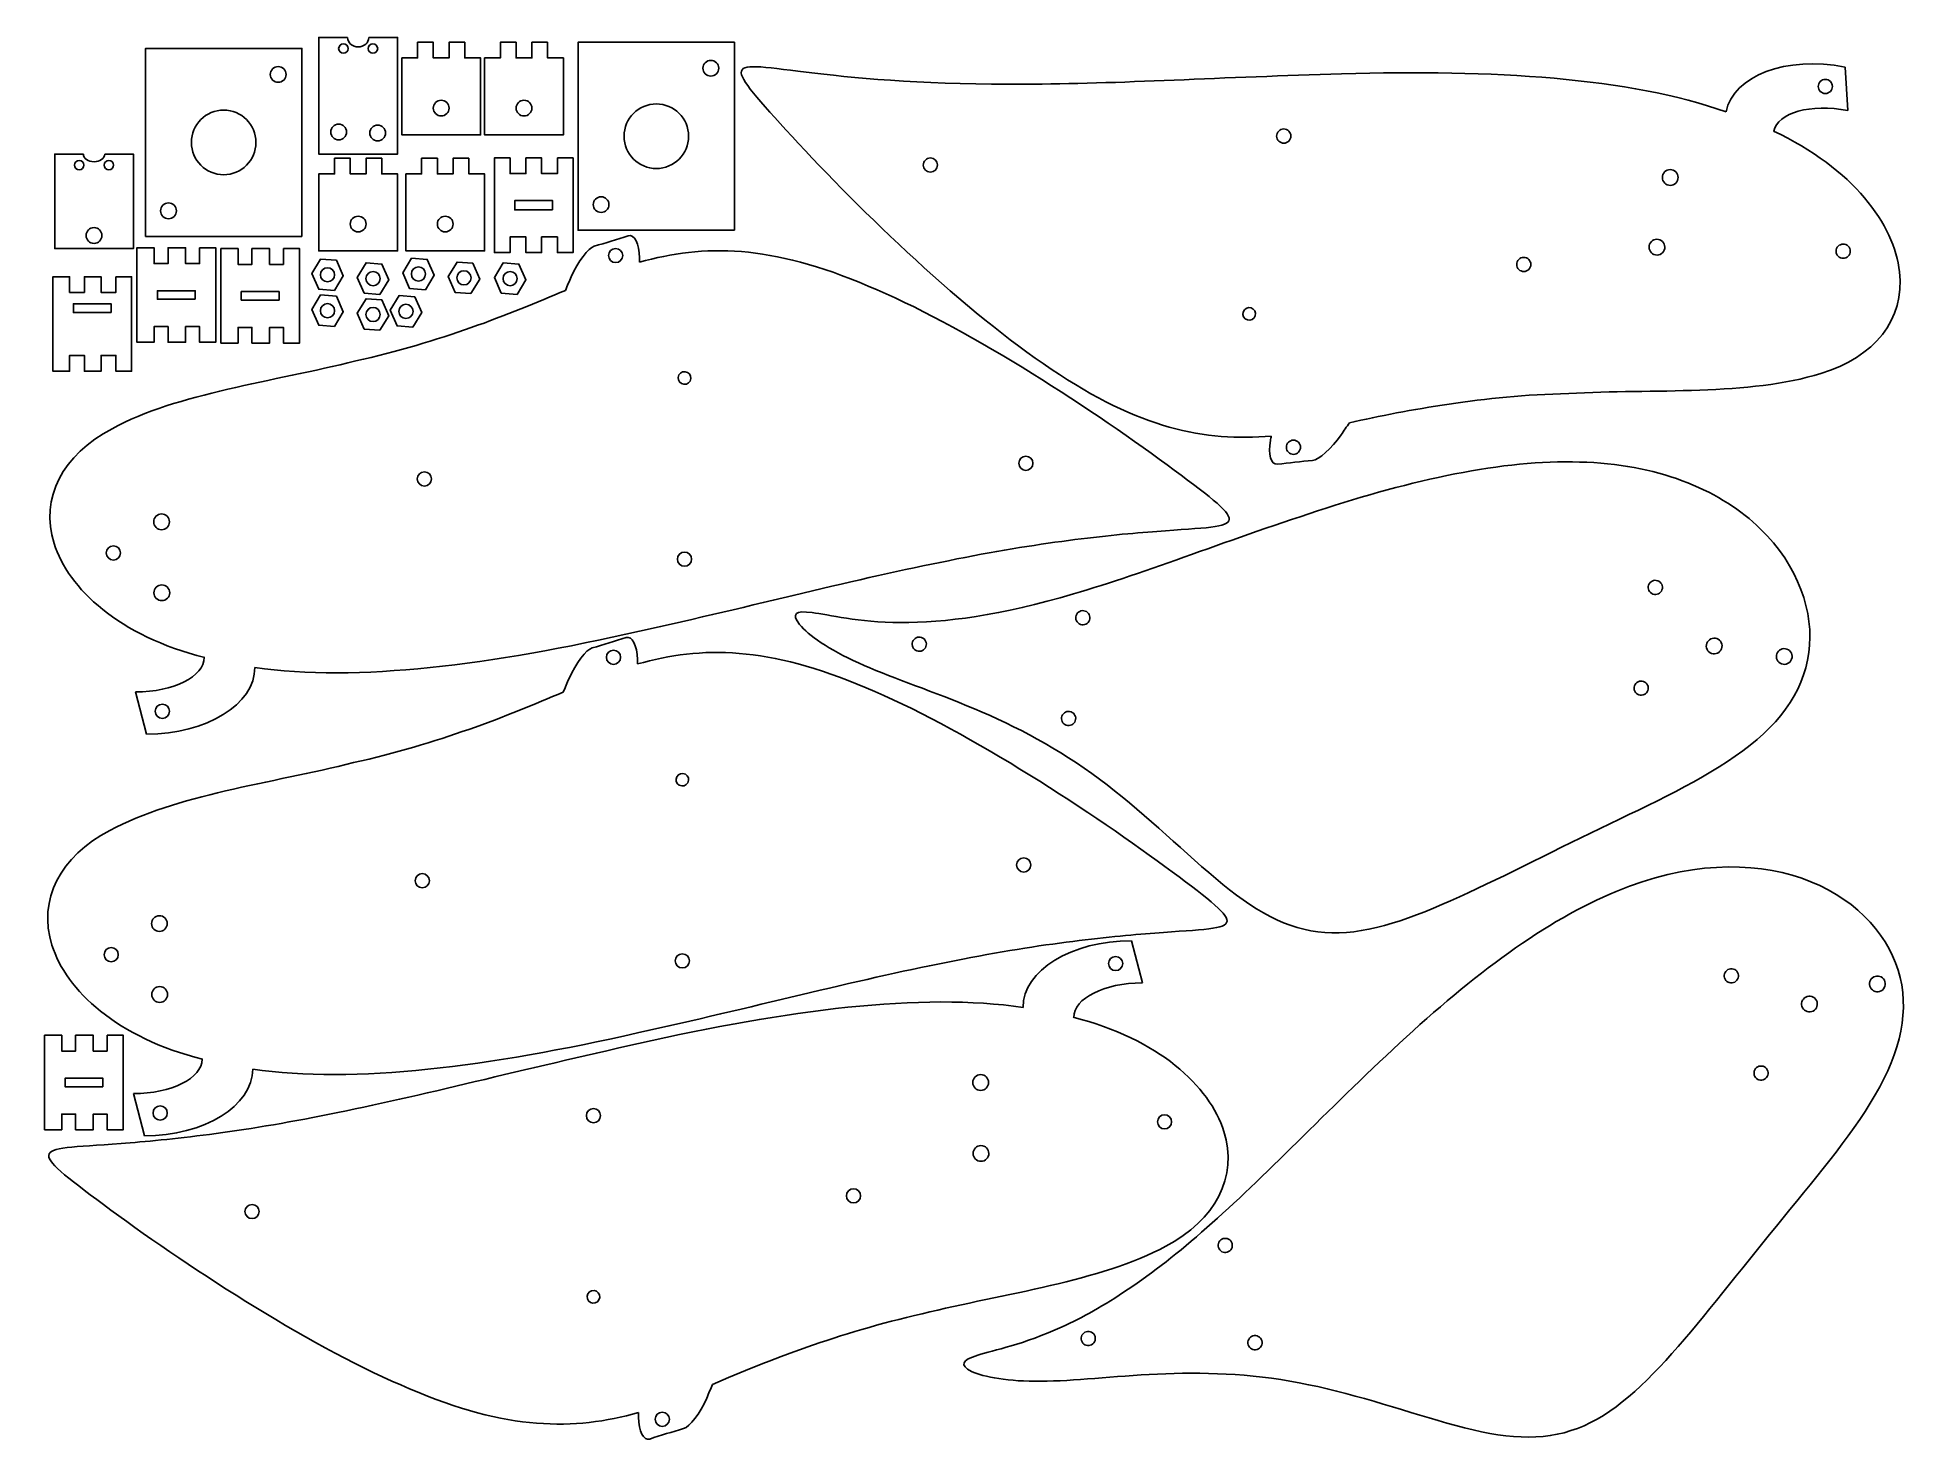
# Model space of a CAD drawing. Extents: x 0 to 1685, y 7 to 1271.
import ezdxf

# ---------------------------------------------------------------- set-up
doc = ezdxf.new("R2010")
doc.units = 0
doc.layers.add('printingsheet2', color=7, linetype='CONTINUOUS')

msp = doc.modelspace()

# ---------------------------------------------------------------- linework, layer by layer
at = {"layer": 'printingsheet2', "color": 1}
for points in [[(278.747893, 1270.935068), (252.901894, 1270.935068), (252.901894, 1166.053071), (323.767892, 1166.053071), (323.767892, 1270.935068), (297.921893, 1270.935068)], [(1626.635659, 1244.372569), (1629.097659, 1205.18257)], [(41.028599, 1166.090271), (15.1826, 1166.090271), (15.1826, 1081.051273), (86.048598, 1081.051273), (86.048598, 1166.090271), (60.202598, 1166.090271)], [(541.555986, 1068.728273), (541.555986, 1072.755273)], [(539.611587, 707.395282), (539.611587, 711.422282)], [(97.909698, 644.289084), (88.014698, 682.289083)], [(984.206975, 458.518589), (994.101975, 420.518589)], [(95.964798, 282.956093), (86.069798, 320.956092)], [(540.558186, 34.083299), (540.558186, 30.055299)]]:
    msp.add_lwpolyline(points, dxfattribs=at)
for points in [[(384.32619, 1266.673268), (370.153191, 1266.673268), (370.153191, 1252.500269), (355.979191, 1252.500269), (355.979191, 1266.673268), (341.808191, 1266.673268), (341.808191, 1252.500269), (327.635192, 1252.500269), (327.635192, 1183.33827), (398.50019, 1183.33827), (398.50019, 1252.500269), (384.32619, 1252.500269)], [(458.830089, 1266.673268), (444.657089, 1266.673268), (444.657089, 1252.500269), (430.483089, 1252.500269), (430.483089, 1266.673268), (416.31209, 1266.673268), (416.31209, 1252.500269), (402.13909, 1252.500269), (402.13909, 1183.33827), (473.004088, 1183.33827), (473.004088, 1252.500269), (458.830089, 1252.500269)], [(627.024984, 1097.594973), (486.292988, 1097.594973), (486.292988, 1266.672968), (627.024984, 1266.672968)], [(237.662994, 1092.015973), (96.929998, 1092.015973), (96.929998, 1261.093968), (237.662994, 1261.093968)], [(279.264593, 1261.013168)], [(305.910192, 1261.013168)], [(223.447294, 1237.692869)], [(612.810085, 1243.271969)], [(1615.06146, 1225.677169)], [(167.296396, 1205.61077)], [(370.153291, 1207.43207)], [(444.657189, 1207.43207)], [(556.659186, 1211.18987)], [(277.847693, 1185.89597)], [(312.997092, 1185.05317)], [(1127.636672, 1181.03707)], [(41.545399, 1156.168471)], [(68.190898, 1156.168471)], [(309.593792, 1162.353971), (295.420793, 1162.353971), (295.420793, 1148.180971), (281.246793, 1148.180971), (281.246793, 1162.353971), (267.075793, 1162.353971), (267.075793, 1148.180971), (252.902794, 1148.180971), (252.902794, 1079.018973), (323.767792, 1079.018973), (323.767792, 1148.180971), (309.593792, 1148.180971)], [(387.96479, 1162.353971), (373.791791, 1162.353971), (373.791791, 1148.180971), (359.617791, 1148.180971), (359.617791, 1162.353971), (345.446791, 1162.353971), (345.446791, 1148.180971), (331.273792, 1148.180971), (331.273792, 1079.018973), (402.13879, 1079.018973), (402.13879, 1148.180971), (387.96479, 1148.180971)], [(467.596188, 1162.553171), (467.596188, 1148.522171), (453.423189, 1148.522171), (453.423189, 1162.553171), (439.249189, 1162.553171), (439.249189, 1148.522171), (425.076189, 1148.522171), (425.076189, 1162.553171), (410.90519, 1162.553171), (410.90519, 1077.513173), (425.076189, 1077.513173), (425.076189, 1091.544173), (439.249189, 1091.544173), (439.249189, 1077.513173), (453.423189, 1077.513173), (453.423189, 1091.544173), (467.596188, 1091.544173), (467.596188, 1077.513173), (481.770188, 1077.513173), (481.770188, 1162.553171)], [(809.56838, 1155.000471)], [(1467.872063, 1138.037572)], [(124.697297, 1115.037572)], [(463.344988, 1115.851972), (429.328989, 1115.851972), (429.328989, 1124.213972), (463.344988, 1124.213972)], [(514.060087, 1120.616672)], [(295.420893, 1103.112772)], [(373.791991, 1103.112772)], [(57.702599, 1092.806173)], [(145.530996, 1081.772973), (145.530996, 1067.599973), (133.058997, 1067.599973), (133.058997, 1081.772973), (117.185997, 1081.772973), (117.185997, 1067.599973), (104.712997, 1067.599973), (104.712997, 1081.772973), (89.263998, 1081.772973), (89.263998, 996.732975), (104.712997, 996.732975), (104.712997, 1010.906975), (117.185997, 1010.906975), (117.185997, 996.732975), (133.058997, 996.732975), (133.058997, 1010.906975), (145.530996, 1010.906975), (145.530996, 996.732975), (160.129996, 996.732975), (160.129996, 1081.772973)], [(221.019994, 1081.050973), (221.019994, 1066.876973), (208.547995, 1066.876973), (208.547995, 1081.050973), (192.673995, 1081.050973), (192.673995, 1066.876973), (180.201995, 1066.876973), (180.201995, 1081.050973), (164.752996, 1081.050973), (164.752996, 996.010975), (180.201995, 996.010975), (180.201995, 1010.184975), (192.673995, 1010.184975), (192.673995, 996.010975), (208.547995, 996.010975), (208.547995, 1010.184975), (221.019994, 1010.184975), (221.019994, 996.010975), (235.617994, 996.010975), (235.617994, 1081.050973)], [(266.987293, 1043.323674), (252.814294, 1044.415674), (246.581294, 1058.589674), (254.519294, 1071.669673), (268.693293, 1070.577673), (274.927293, 1056.405674)], [(307.974092, 1039.898874), (293.801093, 1040.990874), (287.568093, 1055.164874), (295.506093, 1068.244873), (309.679092, 1067.152873), (315.913092, 1052.980874)], [(348.807591, 1044.023374), (334.634592, 1045.115374), (328.401592, 1059.287374), (336.339592, 1072.369373), (350.513591, 1071.277373), (356.747591, 1057.103374)], [(389.79439, 1040.598574), (375.621391, 1041.690574), (369.388391, 1055.862574), (377.326391, 1068.944573), (391.49939, 1067.852573), (397.73339, 1053.678574)], [(431.310989, 1039.898874), (417.13799, 1040.990874), (410.90499, 1055.164874), (418.84299, 1068.244873), (433.015989, 1067.152873), (439.249989, 1052.980874)], [(513.677187, 1074.790973)], [(1343.643566, 1065.563973)], [(1455.923764, 1075.387673)], [(1631.121059, 1077.477973)], [(70.267098, 1055.784174), (70.267098, 1041.610174), (56.945099, 1041.610174), (56.945099, 1055.784174), (41.921099, 1055.784174), (41.921099, 1041.610174), (28.599099, 1041.610174), (28.599099, 1055.784174), (13.5751, 1055.784174), (13.5751, 970.744176), (28.599099, 970.744176), (28.599099, 984.918175), (41.921099, 984.918175), (41.921099, 970.744176), (56.945099, 970.744176), (56.945099, 984.918175), (70.267098, 984.918175), (70.267098, 970.744176), (84.441098, 970.744176), (84.441098, 1055.784174)], [(267.131793, 1057.497574), (267.131793, 1057.497574)], [(308.118692, 1054.072774), (308.118692, 1054.072774)], [(348.952091, 1058.197274)], [(348.952091, 1058.195274)], [(389.93899, 1054.772474)], [(389.93899, 1054.770474)], [(431.455589, 1054.072774), (431.455589, 1054.072774)], [(66.014998, 1023.469974), (31.999999, 1023.469974), (31.999999, 1031.406974), (66.014998, 1031.406974)], [(141.703996, 1035.426974), (107.688997, 1035.426974), (107.688997, 1043.079974), (141.703996, 1043.079974)], [(217.192995, 1034.704974), (183.176995, 1034.704974), (183.176995, 1042.357974), (217.192995, 1042.357974)], [(266.987293, 1011.009275), (252.814294, 1012.101275), (246.581294, 1026.273274), (254.519294, 1039.355274), (268.693293, 1038.263274), (274.927293, 1024.089274)], [(307.974092, 1007.584475), (293.801093, 1008.676475), (287.568093, 1022.848474), (295.506093, 1035.930474), (309.679092, 1034.838474), (315.913092, 1020.664474)], [(337.563492, 1010.388675), (323.390492, 1011.480675), (317.157492, 1025.654674), (325.095492, 1038.734674), (339.269492, 1037.642674), (345.503491, 1023.470674)], [(356.747591, 1039.199174)], [(397.73389, 1035.774374)], [(267.131793, 1025.183074)], [(267.131793, 1025.181174)], [(308.118692, 1021.758274)], [(308.118692, 1021.756274)], [(337.707992, 1024.562474)], [(337.707992, 1024.562474)], [(1095.705073, 1020.645474)], [(576.389586, 965.222676)], [(1136.357372, 901.122077)], [(882.908178, 887.939478)], [(341.580091, 873.815378)], [(111.349597, 842.316879)], [(61.658698, 807.26068)], [(575.653286, 801.68458)], [(111.574697, 778.537581)], [(1454.908164, 769.988281)], [(939.603477, 742.705081)], [(511.732887, 713.458482)], [(792.44918, 718.905282)], [(1515.777262, 722.525382)], [(1578.859361, 713.114682)], [(1442.176764, 679.384283)], [(105.704597, 664.849583)], [(926.872077, 652.099084)], [(574.445286, 603.889585)], [(880.963878, 526.606387)], [(339.635692, 512.482387)], [(1053.804674, 519.759787)], [(109.405297, 480.983388)], [(59.713899, 445.927689)], [(573.708986, 440.351589)], [(976.412076, 437.957989)], [(1662.456958, 421.643589)], [(109.629897, 417.20409)], [(1526.082962, 420.808589)], [(1601.30756, 403.51459)], [(62.379998, 373.447991), (62.379998, 359.273991), (49.907999, 359.273991), (49.907999, 373.447991), (34.033999, 373.447991), (34.033999, 359.273991), (21.561999, 359.273991), (21.561999, 373.447991), (6.113, 373.447991), (6.113, 288.407993), (21.561999, 288.407993), (21.561999, 302.581992), (34.033999, 302.581992), (34.033999, 288.407993), (49.907999, 288.407993), (49.907999, 302.581992), (62.379998, 302.581992), (62.379998, 288.407993), (76.977998, 288.407993), (76.977998, 373.447991)], [(58.552999, 327.101992), (24.536999, 327.101992), (24.536999, 334.754992), (58.552999, 334.754992)], [(848.651379, 323.841792)], [(1552.832961, 333.311492)], [(103.759797, 303.516592)], [(506.463387, 301.126992)], [(1020.456974, 295.546893)], [(848.877879, 260.063493)], [(740.535581, 228.994094)], [(199.207495, 214.873995)], [(1070.581973, 178.319296)], [(505.725087, 137.588897)], [(947.269476, 94.562498)], [(1097.331973, 90.820298)], [(568.436986, 28.019499)], [(1268.298768, 24.518599)]]:
    msp.add_lwpolyline(points, close=True, dxfattribs=at)
for points in [[(270.760593, 1261.013168), (270.760593, 1263.362168), (272.663593, 1265.265168), (275.012593, 1265.265168)], [(275.012593, 1265.265168), (277.361593, 1265.265168), (279.264593, 1263.362168), (279.264593, 1261.013168)], [(288.334893, 1262.422068), (283.038893, 1262.422068), (278.747893, 1266.234068), (278.747893, 1270.935068)], [(297.921893, 1270.935068), (297.921893, 1266.234068), (293.629893, 1262.422068), (288.334893, 1262.422068)], [(297.406193, 1261.013168), (297.406193, 1263.362168), (299.309193, 1265.265168), (301.658192, 1265.265168)], [(301.658192, 1265.265168), (304.007192, 1265.265168), (305.910192, 1263.362168), (305.910192, 1261.013168)], [(275.012593, 1256.761169), (272.663593, 1256.761169), (270.760593, 1258.664169), (270.760593, 1261.013168)], [(279.264593, 1261.013168), (279.264593, 1258.664169), (277.361593, 1256.761169), (275.012593, 1256.761169)], [(301.658192, 1256.761169), (299.309193, 1256.761169), (297.406193, 1258.664169), (297.406193, 1261.013168)], [(305.910192, 1261.013168), (305.910192, 1258.664169), (304.007192, 1256.761169), (301.658192, 1256.761169)], [(598.637085, 1243.271969), (598.637085, 1247.185969), (601.809085, 1250.357969), (605.724085, 1250.357969)], [(605.724085, 1250.357969), (609.639085, 1250.357969), (612.810085, 1247.185969), (612.810085, 1243.271969)], [(699.226883, 1238.863869), (656.299884, 1243.772869), (635.155884, 1248.117869), (633.333884, 1240.660869)], [(1519.504862, 1204.04387), (1525.836862, 1236.614869), (1573.752861, 1254.652869), (1626.635859, 1244.372869)], [(209.274295, 1237.692869), (209.274295, 1241.606869), (212.446295, 1244.778869), (216.361295, 1244.778869)], [(216.361295, 1230.604869), (212.446295, 1230.604869), (209.274295, 1233.777869), (209.274295, 1237.692869)], [(216.361295, 1244.778869), (220.276294, 1244.778869), (223.447294, 1241.606869), (223.447294, 1237.692869)], [(223.447294, 1237.692869), (223.447294, 1233.777869), (220.276294, 1230.604869), (216.361295, 1230.604869)], [(605.724085, 1236.183969), (601.809085, 1236.183969), (598.637085, 1239.356969), (598.637085, 1243.271969)], [(612.810085, 1243.271969), (612.810085, 1239.356969), (609.639085, 1236.183969), (605.724085, 1236.183969)], [(633.333884, 1240.660869), (631.344884, 1233.578869), (648.676884, 1214.69387), (678.871883, 1181.79087)], [(888.433878, 1228.922869), (806.31288, 1228.113869), (741.879881, 1233.775869), (699.226883, 1238.863869)], [(1173.472871, 1238.143869), (1069.602873, 1235.562869), (970.174876, 1229.006869), (888.433878, 1228.922869)], [(1519.505862, 1204.04387), (1432.576864, 1234.785869), (1309.035867, 1242.434869), (1173.472871, 1238.143869)], [(1602.54046, 1228.111169), (1603.21146, 1231.569169), (1606.55746, 1233.826169), (1610.01646, 1233.154169)], [(1610.01646, 1233.154169), (1613.47446, 1232.482169), (1615.73346, 1229.135169), (1615.06146, 1225.677169)], [(355.979291, 1207.43207), (355.979291, 1211.34607), (359.151291, 1214.51907), (363.066291, 1214.51907)], [(363.066291, 1214.51907), (366.980291, 1214.51907), (370.153291, 1211.34607), (370.153291, 1207.43207)], [(430.483189, 1207.43207), (430.483189, 1211.34607), (433.655189, 1214.51907), (437.570189, 1214.51907)], [(437.570189, 1214.51907), (441.484189, 1214.51907), (444.657189, 1211.34607), (444.657189, 1207.43207)], [(1607.58246, 1220.633169), (1604.12346, 1221.305169), (1601.86746, 1224.652169), (1602.54046, 1228.111169)], [(1615.06146, 1225.677169), (1614.38846, 1222.219169), (1611.04046, 1219.96017), (1607.58246, 1220.633169)], [(167.296396, 1205.61077), (151.249396, 1205.61077), (138.240397, 1192.60277), (138.240397, 1176.555771)], [(196.352395, 1176.555771), (196.352395, 1192.60277), (183.343395, 1205.61077), (167.296396, 1205.61077)], [(363.066291, 1200.34507), (359.151291, 1200.34507), (355.979291, 1203.51807), (355.979291, 1207.43207)], [(370.153291, 1207.43207), (370.153291, 1203.51807), (366.980291, 1200.34507), (363.066291, 1200.34507)], [(437.570189, 1200.34507), (433.655189, 1200.34507), (430.483189, 1203.51807), (430.483189, 1207.43207)], [(444.657189, 1207.43207), (444.657189, 1203.51807), (441.484189, 1200.34507), (437.570189, 1200.34507)], [(556.659186, 1211.18987), (540.612186, 1211.18987), (527.603187, 1198.18187), (527.603187, 1182.13487)], [(585.715185, 1182.13487), (585.715185, 1198.18187), (572.706186, 1211.18987), (556.659186, 1211.18987)], [(1562.543861, 1186.53997), (1565.813861, 1203.35997), (1595.57986, 1211.69797), (1629.097859, 1205.18297)], [(263.673693, 1185.89597), (263.673693, 1189.80997), (266.845693, 1192.98297), (270.760693, 1192.98297)], [(270.760693, 1178.808971), (266.845693, 1178.808971), (263.673693, 1181.98197), (263.673693, 1185.89597)], [(270.760693, 1192.98297), (274.674693, 1192.98297), (277.847693, 1189.80997), (277.847693, 1185.89597)], [(277.847693, 1185.89597), (277.847693, 1181.98197), (274.674693, 1178.808971), (270.760693, 1178.808971)], [(298.823093, 1185.05317), (298.823093, 1188.96717), (301.995092, 1192.14017), (305.910092, 1192.14017)], [(305.910092, 1177.966171), (301.995092, 1177.966171), (298.823093, 1181.13917), (298.823093, 1185.05317)], [(305.910092, 1192.14017), (309.824092, 1192.14017), (312.997092, 1188.96717), (312.997092, 1185.05317)], [(312.997092, 1185.05317), (312.997092, 1181.13917), (309.824092, 1177.966171), (305.910092, 1177.966171)], [(527.603187, 1182.13487), (527.603187, 1166.087871), (540.612186, 1153.078871), (556.659186, 1153.078871)], [(556.659186, 1153.078871), (572.706186, 1153.078871), (585.715185, 1166.087871), (585.715185, 1182.13487)], [(678.871883, 1181.79087), (740.533881, 1114.732872), (836.212879, 1022.666874), (912.115877, 972.735876)], [(1120.157672, 1175.993071), (1116.698672, 1176.665071), (1114.443672, 1180.01307), (1115.115672, 1183.47207)], [(1115.115672, 1183.47207), (1115.786672, 1186.92907), (1119.133672, 1189.18607), (1122.591672, 1188.51407)], [(1127.636672, 1181.03707), (1126.964672, 1177.579071), (1123.616672, 1175.320071), (1120.157672, 1175.993071)], [(1122.591672, 1188.51407), (1126.050672, 1187.84207), (1128.308672, 1184.49507), (1127.636672, 1181.03707)], [(1675.580858, 1060.145873), (1671.002858, 1102.300872), (1633.818859, 1153.243871), (1562.076861, 1186.73587)], [(50.615599, 1159.188271), (45.319599, 1159.188271), (41.028599, 1162.277271), (41.028599, 1166.090271)], [(60.202598, 1166.090271), (60.202598, 1162.277271), (55.910599, 1159.188271), (50.615599, 1159.188271)], [(138.240397, 1176.555771), (138.240397, 1160.508771), (151.249396, 1147.499771), (167.296396, 1147.499771)], [(167.296396, 1147.499771), (183.343395, 1147.499771), (196.352395, 1160.508771), (196.352395, 1176.555771)], [(33.041399, 1156.168471), (33.041399, 1158.517471), (34.944399, 1160.420471), (37.293399, 1160.420471)], [(37.293399, 1151.916471), (34.944399, 1151.916471), (33.041399, 1153.819471), (33.041399, 1156.168471)], [(37.293399, 1160.420471), (39.642399, 1160.420471), (41.545399, 1158.517471), (41.545399, 1156.168471)], [(41.545399, 1156.168471), (41.545399, 1153.819471), (39.642399, 1151.916471), (37.293399, 1151.916471)], [(59.686899, 1156.168471), (59.686899, 1158.517471), (61.589898, 1160.420471), (63.938898, 1160.420471)], [(63.938898, 1151.916471), (61.589898, 1151.916471), (59.686899, 1153.819471), (59.686899, 1156.168471)], [(63.938898, 1160.420471), (66.287898, 1160.420471), (68.190898, 1158.517471), (68.190898, 1156.168471)], [(68.190898, 1156.168471), (68.190898, 1153.819471), (66.287898, 1151.916471), (63.938898, 1151.916471)], [(802.09038, 1149.956471), (798.63138, 1150.628471), (796.37538, 1153.976471), (797.04738, 1157.434471)], [(797.04738, 1157.434471), (797.71938, 1160.892471), (801.06638, 1163.149471), (804.52538, 1162.477471)], [(809.56838, 1155.000471), (808.89638, 1151.542471), (805.54938, 1149.283471), (802.09038, 1149.956471)], [(804.52538, 1162.477471), (807.98338, 1161.805471), (810.24038, 1158.458471), (809.56838, 1155.000471)], [(1462.241063, 1146.326571), (1462.975063, 1150.171571), (1466.684063, 1152.693571), (1470.531063, 1151.959571)], [(1470.531063, 1151.959571), (1474.375063, 1151.226571), (1476.895063, 1147.515571), (1476.162063, 1143.670571)], [(1467.872063, 1138.037572), (1464.029063, 1138.770572), (1461.508063, 1142.481571), (1462.241063, 1146.326571)], [(1476.162063, 1143.670571), (1475.430063, 1139.824572), (1471.721063, 1137.303572), (1467.872063, 1138.037572)], [(110.524297, 1115.037572), (110.524297, 1118.951572), (113.696297, 1122.123572), (117.611297, 1122.123572)], [(117.611297, 1107.949572), (113.696297, 1107.949572), (110.524297, 1111.122572), (110.524297, 1115.037572)], [(117.611297, 1122.123572), (121.526297, 1122.123572), (124.697297, 1118.951572), (124.697297, 1115.037572)], [(124.697297, 1115.037572), (124.697297, 1111.122572), (121.526297, 1107.949572), (117.611297, 1107.949572)], [(499.887088, 1120.616672), (499.887088, 1124.530672), (503.059087, 1127.702672), (506.974087, 1127.702672)], [(506.974087, 1113.528672), (503.059087, 1113.528672), (499.887088, 1116.701672), (499.887088, 1120.616672)], [(506.974087, 1127.702672), (510.889087, 1127.702672), (514.060087, 1124.530672), (514.060087, 1120.616672)], [(514.060087, 1120.616672), (514.060087, 1116.701672), (510.889087, 1113.528672), (506.974087, 1113.528672)], [(43.528599, 1092.806173), (43.528599, 1096.720173), (46.700599, 1099.893173), (50.615599, 1099.893173)], [(50.615599, 1099.893173), (54.529599, 1099.893173), (57.702599, 1096.720173), (57.702599, 1092.806173)], [(281.246893, 1103.112772), (281.246893, 1107.026772), (284.418893, 1110.199772), (288.333893, 1110.199772)], [(288.333893, 1096.025773), (284.418893, 1096.025773), (281.246893, 1099.198773), (281.246893, 1103.112772)], [(288.333893, 1110.199772), (292.247893, 1110.199772), (295.420893, 1107.026772), (295.420893, 1103.112772)], [(295.420893, 1103.112772), (295.420893, 1099.198773), (292.247893, 1096.025773), (288.333893, 1096.025773)], [(359.617991, 1103.112772), (359.617991, 1107.026772), (362.789991, 1110.199772), (366.704991, 1110.199772)], [(366.704991, 1096.025773), (362.789991, 1096.025773), (359.617991, 1099.198773), (359.617991, 1103.112772)], [(366.704991, 1110.199772), (370.618991, 1110.199772), (373.791991, 1107.026772), (373.791991, 1103.112772)], [(373.791991, 1103.112772), (373.791991, 1099.198773), (370.618991, 1096.025773), (366.704991, 1096.025773)], [(50.615599, 1085.719173), (46.700599, 1085.719173), (43.528599, 1088.892173), (43.528599, 1092.806173)], [(57.702599, 1092.806173), (57.702599, 1088.892173), (54.529599, 1085.719173), (50.615599, 1085.719173)], [(500.861987, 1083.223273), (495.485988, 1081.687273), (486.181988, 1069.437273), (480.077988, 1055.698274)], [(531.423987, 1092.530273), (521.236987, 1089.254273), (511.049987, 1086.063273), (500.861987, 1083.223273)], [(513.677187, 1074.790973), (513.677187, 1078.313973), (516.532187, 1081.169973), (520.056187, 1081.169973)], [(520.056187, 1081.169973), (523.579187, 1081.169973), (526.433187, 1078.314973), (526.433187, 1074.790973)], [(541.555986, 1072.755273), (541.335986, 1085.448273), (536.799987, 1094.290273), (531.423987, 1092.530273)], [(747.462981, 1047.285274), (659.668984, 1084.999273), (599.328985, 1085.125273), (541.555986, 1068.728273)], [(1455.923764, 1075.387673), (1452.078764, 1076.120673), (1449.555764, 1079.832673), (1450.288764, 1083.677673)], [(1450.288764, 1083.677673), (1451.022764, 1087.521673), (1454.734764, 1090.042673), (1458.578764, 1089.309673)], [(1464.213763, 1081.020673), (1463.480763, 1077.175673), (1459.770764, 1074.654673), (1455.923764, 1075.387673)], [(1458.578764, 1089.309673), (1462.425763, 1088.575673), (1464.944763, 1084.866673), (1464.213763, 1081.020673)], [(1623.642059, 1072.434973), (1620.183059, 1073.106973), (1617.92806, 1076.454973), (1618.60006, 1079.911973)], [(1618.60006, 1079.911973), (1619.27206, 1083.369973), (1622.618059, 1085.627973), (1626.077059, 1084.955973)], [(1626.077059, 1084.955973), (1629.535059, 1084.283973), (1631.794059, 1080.935973), (1631.121059, 1077.477973)], [(254.375794, 1057.497574), (254.375794, 1061.018573), (257.229794, 1063.874573), (260.752793, 1063.874573)], [(254.375794, 1057.497574), (254.375794, 1061.020573), (257.229794, 1063.874573), (260.752793, 1063.874573)], [(260.752793, 1063.874573), (264.276793, 1063.874573), (267.131793, 1061.018573), (267.131793, 1057.497574)], [(260.752793, 1063.874573), (264.276793, 1063.874573), (267.131793, 1061.020573), (267.131793, 1057.497574)], [(336.196092, 1058.195274), (336.196092, 1061.718273), (339.050092, 1064.574273), (342.573091, 1064.574273)], [(336.196092, 1058.197274), (336.196092, 1061.718273), (339.050092, 1064.574273), (342.573091, 1064.574273)], [(342.573091, 1064.574273), (346.097091, 1064.574273), (348.952091, 1061.718273), (348.952091, 1058.195274)], [(342.573091, 1064.574273), (346.097091, 1064.574273), (348.952091, 1061.718273), (348.952091, 1058.197274)], [(520.056187, 1068.414973), (516.532187, 1068.414973), (513.677187, 1071.268973), (513.677187, 1074.790973)], [(526.433187, 1074.790973), (526.433187, 1071.268973), (523.579187, 1068.414973), (520.056187, 1068.414973)], [(1336.164567, 1060.519973), (1332.705567, 1061.190973), (1330.449567, 1064.538973), (1331.122567, 1067.997973)], [(1331.122567, 1067.997973), (1331.793567, 1071.455973), (1335.139567, 1073.712973), (1338.598567, 1073.040973)], [(1343.643566, 1065.563973), (1342.970566, 1062.104973), (1339.622567, 1059.846974), (1336.164567, 1060.519973)], [(1338.598567, 1073.040973), (1342.057566, 1072.367973), (1344.315566, 1069.021973), (1343.643566, 1065.563973)], [(1631.121059, 1077.477973), (1630.449059, 1074.019973), (1627.101059, 1071.761973), (1623.642059, 1072.434973)], [(260.752793, 1051.118574), (257.229794, 1051.118574), (254.375794, 1053.974574), (254.375794, 1057.497574)], [(260.752793, 1051.118574), (257.229794, 1051.118574), (254.375794, 1053.974574), (254.375794, 1057.497574)], [(267.131793, 1057.497574), (267.131793, 1053.974574), (264.276793, 1051.118574), (260.752793, 1051.118574)], [(267.131793, 1057.497574), (267.131793, 1053.974574), (264.276793, 1051.118574), (260.752793, 1051.118574)], [(295.362693, 1054.072774), (295.362693, 1057.593774), (298.216693, 1060.449773), (301.739692, 1060.449773)], [(295.362693, 1054.072774), (295.362693, 1057.595774), (298.216693, 1060.449773), (301.739692, 1060.449773)], [(301.739692, 1047.693774), (298.216693, 1047.693774), (295.362693, 1050.549774), (295.362693, 1054.072774)], [(301.739692, 1047.693774), (298.216693, 1047.693774), (295.362693, 1050.549774), (295.362693, 1054.072774)], [(301.739692, 1060.449773), (305.263692, 1060.449773), (308.118692, 1057.593774), (308.118692, 1054.072774)], [(301.739692, 1060.449773), (305.263692, 1060.449773), (308.118692, 1057.595774), (308.118692, 1054.072774)], [(308.118692, 1054.072774), (308.118692, 1050.549774), (305.263692, 1047.693774), (301.739692, 1047.693774)], [(308.118692, 1054.072774), (308.118692, 1050.549774), (305.263692, 1047.693774), (301.739692, 1047.693774)], [(342.573091, 1051.818274), (339.050092, 1051.818274), (336.196092, 1054.674274), (336.196092, 1058.197274)], [(342.573091, 1051.818274), (339.050092, 1051.818274), (336.196092, 1054.674274), (336.196092, 1058.195274)], [(348.952091, 1058.197274), (348.952091, 1054.674274), (346.097091, 1051.818274), (342.573091, 1051.818274)], [(348.952091, 1058.195274), (348.952091, 1054.674274), (346.097091, 1051.818274), (342.573091, 1051.818274)], [(377.182991, 1054.770474), (377.182991, 1058.293474), (380.03699, 1061.149473), (383.55999, 1061.149473)], [(377.182991, 1054.772474), (377.182991, 1058.293474), (380.03699, 1061.149473), (383.55999, 1061.149473)], [(383.55999, 1048.393474), (380.03699, 1048.393474), (377.182991, 1051.249474), (377.182991, 1054.772474)], [(383.55999, 1048.393474), (380.03699, 1048.393474), (377.182991, 1051.249474), (377.182991, 1054.770474)], [(383.55999, 1061.149473), (387.08399, 1061.149473), (389.93899, 1058.293474), (389.93899, 1054.770474)], [(383.55999, 1061.149473), (387.08399, 1061.149473), (389.93899, 1058.293474), (389.93899, 1054.772474)], [(389.93899, 1054.772474), (389.93899, 1051.249474), (387.08399, 1048.393474), (383.55999, 1048.393474)], [(389.93899, 1054.770474), (389.93899, 1051.249474), (387.08399, 1048.393474), (383.55999, 1048.393474)], [(418.69959, 1054.072774), (418.69959, 1057.593774), (421.553589, 1060.449773), (425.076589, 1060.449773)], [(418.69959, 1054.072774), (418.69959, 1057.595774), (421.553589, 1060.449773), (425.076589, 1060.449773)], [(425.076589, 1047.693774), (421.553589, 1047.693774), (418.69959, 1050.549774), (418.69959, 1054.072774)], [(425.076589, 1047.693774), (421.553589, 1047.693774), (418.69959, 1050.549774), (418.69959, 1054.072774)], [(425.076589, 1060.449773), (428.600589, 1060.449773), (431.455589, 1057.593774), (431.455589, 1054.072774)], [(425.076589, 1060.449773), (428.600589, 1060.449773), (431.455589, 1057.595774), (431.455589, 1054.072774)], [(431.455589, 1054.072774), (431.455589, 1050.549774), (428.600589, 1047.693774), (425.076589, 1047.693774)], [(431.455589, 1054.072774), (431.455589, 1050.549774), (428.600589, 1047.693774), (425.076589, 1047.693774)], [(480.077988, 1055.698274), (478.327988, 1051.620274), (476.577988, 1047.541274), (474.826988, 1043.462274)], [(1016.314975, 886.582278), (942.989976, 940.641276), (831.499979, 1012.756275), (747.462981, 1047.285274)], [(1604.74886, 968.747876), (1652.963859, 983.327875), (1680.575858, 1017.343875), (1675.580858, 1060.145873)], [(254.375794, 1025.181174), (254.375794, 1028.704174), (257.229794, 1031.560174), (260.752793, 1031.560174)], [(254.375794, 1025.183074), (254.375794, 1028.704074), (257.229794, 1031.560074), (260.752793, 1031.560074)], [(260.752793, 1031.560174), (264.276793, 1031.560174), (267.131793, 1028.704174), (267.131793, 1025.181174)], [(260.752793, 1031.560074), (264.276793, 1031.560074), (267.131793, 1028.704074), (267.131793, 1025.183074)], [(474.826988, 1043.462274), (424.596989, 1021.878274), (361.641991, 996.814275), (286.130993, 979.981276)], [(324.951992, 1024.562474), (324.951992, 1028.085474), (327.805992, 1030.939474), (331.328992, 1030.939474)], [(324.951992, 1024.562474), (324.951992, 1028.083474), (327.805992, 1030.939474), (331.328992, 1030.939474)], [(331.328992, 1030.939474), (334.852992, 1030.939474), (337.707992, 1028.085474), (337.707992, 1024.562474)], [(331.328992, 1030.939474), (334.852992, 1030.939474), (337.707992, 1028.083474), (337.707992, 1024.562474)], [(1084.846073, 1023.902474), (1085.748073, 1026.902474), (1088.906073, 1028.603474), (1091.906073, 1027.703474)], [(260.752793, 1018.804075), (257.229794, 1018.804075), (254.375794, 1021.660074), (254.375794, 1025.183074)], [(260.752793, 1018.804175), (257.229794, 1018.804175), (254.375794, 1021.660174), (254.375794, 1025.181174)], [(267.131793, 1025.183074), (267.131793, 1021.660074), (264.276793, 1018.804075), (260.752793, 1018.804075)], [(267.131793, 1025.181174), (267.131793, 1021.660174), (264.276793, 1018.804175), (260.752793, 1018.804175)], [(295.362693, 1021.756274), (295.362693, 1025.279274), (298.216693, 1028.135274), (301.739692, 1028.135274)], [(295.362693, 1021.758274), (295.362693, 1025.279274), (298.216693, 1028.135274), (301.739692, 1028.135274)], [(301.739692, 1015.379275), (298.216693, 1015.379275), (295.362693, 1018.235275), (295.362693, 1021.758274)], [(301.739692, 1015.379275), (298.216693, 1015.379275), (295.362693, 1018.235275), (295.362693, 1021.756274)], [(301.739692, 1028.135274), (305.263692, 1028.135274), (308.118692, 1025.279274), (308.118692, 1021.756274)], [(301.739692, 1028.135274), (305.263692, 1028.135274), (308.118692, 1025.279274), (308.118692, 1021.758274)], [(308.118692, 1021.758274), (308.118692, 1018.235275), (305.263692, 1015.379275), (301.739692, 1015.379275)], [(308.118692, 1021.756274), (308.118692, 1018.235275), (305.263692, 1015.379275), (301.739692, 1015.379275)], [(331.328992, 1018.183475), (327.805992, 1018.183475), (324.951992, 1021.039474), (324.951992, 1024.562474)], [(331.328992, 1018.183475), (327.805992, 1018.183475), (324.951992, 1021.039474), (324.951992, 1024.562474)], [(337.707992, 1024.562474), (337.707992, 1021.039474), (334.852992, 1018.183475), (331.328992, 1018.183475)], [(337.707992, 1024.562474), (337.707992, 1021.039474), (334.852992, 1018.183475), (331.328992, 1018.183475)], [(1088.647073, 1016.843475), (1085.648073, 1017.743475), (1083.948073, 1020.901474), (1084.846073, 1023.902474)], [(1095.705073, 1020.645474), (1094.808073, 1017.644475), (1091.647073, 1015.943475), (1088.647073, 1016.843475)], [(1091.906073, 1027.703474), (1094.904073, 1026.802474), (1096.607073, 1023.645474), (1095.705073, 1020.645474)], [(286.130993, 979.981276), (212.269995, 961.419276), (125.851997, 951.088276), (66.796998, 919.026277)], [(581.467585, 959.019676), (578.351586, 959.330676), (576.077586, 962.105676), (576.389586, 965.222676)], [(576.389586, 965.222676), (576.699586, 968.339676), (579.476586, 970.612676), (582.592585, 970.301676)], [(587.670585, 964.097676), (587.359585, 960.980676), (584.582585, 958.707676), (581.467585, 959.019676)], [(582.592585, 970.301676), (585.707585, 969.990676), (587.980585, 967.214676), (587.670585, 964.097676)], [(912.115877, 972.735876), (991.099875, 918.961877), (1050.307874, 907.322877), (1110.148872, 912.393877)], [(1377.813866, 950.767876), (1453.859864, 954.893876), (1540.660861, 948.543876), (1604.74886, 968.747876)], [(1180.47187, 924.461877), (1233.897869, 936.063877), (1300.477867, 948.652876), (1377.813866, 950.767876)], [(66.796998, 919.026277), (22.250999, 895.512278), (1.638, 856.852279), (14.709, 815.79028)], [(1110.148872, 912.393877), (1109.892872, 911.076877), (1109.635872, 909.758877), (1109.379872, 908.440877)], [(1147.327871, 890.399878), (1152.898871, 890.881878), (1164.369871, 901.129877), (1172.982871, 913.451877)], [(1172.982871, 913.451877), (1175.479871, 917.121877), (1177.975871, 920.791877), (1180.47187, 924.461877)], [(882.908178, 887.939478), (882.908178, 891.462478), (885.762178, 894.318478), (889.286178, 894.318478)], [(889.286178, 894.318478), (892.809178, 894.318478), (895.664178, 891.462478), (895.664178, 887.939478)], [(1109.379872, 908.440877), (1107.172872, 895.938878), (1109.938872, 886.394878), (1115.551872, 887.095878)], [(1128.878372, 896.078078), (1125.419372, 896.750078), (1123.164372, 900.098077), (1123.836372, 903.556077)], [(1123.836372, 903.556077), (1124.508372, 907.014077), (1127.854372, 909.271077), (1131.312372, 908.599077)], [(1136.357372, 901.122077), (1135.685372, 897.664078), (1132.337372, 895.405078), (1128.878372, 896.078078)], [(1131.312372, 908.599077), (1134.771372, 907.927077), (1137.030372, 904.580077), (1136.357372, 901.122077)], [(341.580091, 873.815378), (341.580091, 877.338378), (344.435091, 880.194378), (347.959091, 880.194378)], [(347.959091, 880.194378), (351.482091, 880.194378), (354.336091, 877.338378), (354.336091, 873.815378)], [(889.286178, 881.562478), (885.762178, 881.562478), (882.908178, 884.417478), (882.908178, 887.939478)], [(895.664178, 887.939478), (895.664178, 884.417478), (892.809178, 881.562478), (889.286178, 881.562478)], [(1072.250973, 837.484279), (1072.851973, 844.816279), (1052.233974, 860.046278), (1016.314975, 886.582278)], [(1115.551872, 887.095878), (1126.177872, 888.368878), (1136.784872, 889.555878), (1147.327871, 890.399878)], [(1159.638671, 847.586779), (1243.878669, 874.814778), (1326.077667, 892.439778), (1394.022665, 888.801778)], [(1394.022665, 888.801778), (1462.239663, 886.144778), (1516.202662, 862.226778), (1550.255661, 829.047779)], [(347.959091, 867.438378), (344.435091, 867.438378), (341.580091, 870.293378), (341.580091, 873.815378)], [(354.336091, 873.815378), (354.336091, 870.293378), (351.482091, 867.438378), (347.959091, 867.438378)], [(932.264677, 770.541781), (997.011675, 789.11678), (1074.986673, 820.629779), (1159.638671, 847.586779)], [(104.286597, 835.203879), (104.273597, 839.119879), (107.435597, 842.301879), (111.349597, 842.316879)], [(111.400597, 828.143879), (107.486597, 828.129879), (104.300597, 831.290879), (104.286597, 835.203879)], [(111.349597, 842.316879), (115.263597, 842.330879), (118.447597, 839.169879), (118.460597, 835.254879)], [(118.460597, 835.254879), (118.474597, 831.339879), (115.312597, 828.157879), (111.400597, 828.143879)], [(819.59898, 800.32528), (900.055977, 816.79128), (964.385976, 823.528279), (1007.225975, 826.674279)], [(1007.225975, 826.674279), (1050.299974, 830.047279), (1071.884973, 829.816279), (1072.250973, 837.484279)], [(1550.255661, 829.047779), (1584.56566, 796.01878), (1598.96466, 753.714781), (1593.96166, 717.591782)], [(14.709, 815.79028), (27.247999, 775.282281), (73.470998, 732.372282), (150.283996, 713.186282)], [(61.658698, 807.26068), (61.658698, 810.78268), (64.513698, 813.63868), (68.037698, 813.63868)], [(68.037698, 813.63868), (71.560698, 813.63868), (74.414698, 810.78268), (74.414698, 807.26068)], [(68.037698, 800.88268), (64.513698, 800.88268), (61.658698, 803.73868), (61.658698, 807.26068)], [(74.414698, 807.26068), (74.414698, 803.73868), (71.560698, 800.88268), (68.037698, 800.88268)], [(541.558986, 736.881282), (643.026984, 759.236281), (739.376982, 784.64528), (819.59898, 800.32528)], [(575.653286, 801.68458), (575.653286, 805.20758), (578.508286, 808.06358), (582.032285, 808.06358)], [(582.032285, 795.30758), (578.508286, 795.30758), (575.653286, 798.16258), (575.653286, 801.68458)], [(582.032285, 808.06358), (585.555285, 808.06358), (588.409285, 805.20758), (588.409285, 801.68458)], [(588.409285, 801.68458), (588.409285, 798.16258), (585.555285, 795.30758), (582.032285, 795.30758)], [(104.513697, 771.425581), (104.498697, 775.340581), (107.660697, 778.523581), (111.574697, 778.537581)], [(111.574697, 778.537581), (115.488697, 778.551581), (118.672697, 775.391581), (118.685697, 771.475581)], [(1454.908164, 769.988281), (1451.419164, 770.478281), (1448.988164, 773.703281), (1449.478164, 777.192281)], [(1449.478164, 777.192281), (1449.969164, 780.68128), (1453.194164, 783.11028), (1456.683164, 782.62028)], [(1456.683164, 782.62028), (1460.172163, 782.13028), (1462.601163, 778.906281), (1462.111163, 775.417281)], [(111.623697, 764.364581), (107.709697, 764.351581), (104.528697, 767.511581), (104.513697, 771.425581)], [(118.685697, 771.475581), (118.699697, 767.561581), (115.537697, 764.378581), (111.623697, 764.364581)], [(776.633681, 744.717781), (815.43268, 744.376781), (867.235678, 750.990781), (932.264677, 770.541781)], [(1462.111163, 775.417281), (1461.620163, 771.928281), (1458.396164, 769.498281), (1454.908164, 769.988281)], [(685.660683, 742.839781), (677.979683, 752.647781), (681.995683, 755.778781), (696.878683, 753.591781)], [(738.597682, 708.389782), (712.001682, 720.264782), (693.404683, 733.481782), (685.660683, 742.839781)], [(696.878683, 753.591781), (711.883682, 751.855781), (737.755682, 744.801781), (776.633681, 744.717781)], [(939.603477, 742.705081), (936.114477, 743.195081), (933.684477, 746.420081), (934.174477, 749.909081)], [(934.174477, 749.909081), (934.665477, 753.398081), (937.889477, 755.827081), (941.378476, 755.337081)], [(946.806476, 748.134081), (946.316476, 744.645081), (943.091476, 742.215081), (939.603477, 742.705081)], [(941.378476, 755.337081), (944.867476, 754.847081), (947.296476, 751.623081), (946.806476, 748.134081)], [(195.374995, 704.320282), (286.572993, 690.732283), (409.30499, 706.799282), (541.558986, 736.881282)], [(529.479587, 731.197282), (519.292587, 727.920282), (509.104587, 724.730282), (498.917588, 721.890282)], [(539.611587, 711.422282), (539.391587, 724.115282), (534.855587, 732.957282), (529.479587, 731.197282)], [(792.44918, 718.905282), (788.96118, 719.395282), (786.53118, 722.620282), (787.02118, 726.109282)], [(787.02118, 726.109282), (787.51118, 729.598282), (790.73618, 732.027282), (794.22418, 731.537282)], [(794.22418, 731.537282), (797.71218, 731.047282), (800.14318, 727.823282), (799.65318, 724.334282)], [(1501.759262, 724.617382), (1502.339262, 728.488382), (1505.943262, 731.157382), (1509.813262, 730.580382)], [(1509.813262, 730.580382), (1513.687262, 730.002382), (1516.355262, 726.396382), (1515.777262, 722.525382)], [(149.788096, 713.289582), (149.788096, 696.154583), (122.160097, 682.289583), (88.015098, 682.289583)], [(498.917588, 721.890282), (493.541588, 720.353282), (484.236588, 708.104282), (478.133588, 694.366283)], [(511.732887, 713.458482), (511.732887, 716.981482), (514.587887, 719.837482), (518.111887, 719.837482)], [(518.111887, 707.081482), (514.587887, 707.081482), (511.732887, 709.936482), (511.732887, 713.458482)], [(518.111887, 719.837482), (521.634887, 719.837482), (524.488887, 716.981482), (524.488887, 713.458482)], [(524.488887, 713.458482), (524.488887, 709.936482), (521.634887, 707.081482), (518.111887, 707.081482)], [(745.518581, 685.952283), (657.724584, 723.665282), (597.384585, 723.792282), (539.611587, 707.395282)], [(836.221679, 669.905783), (799.54368, 685.084783), (765.071681, 696.067783), (738.597682, 708.389782)], [(799.65318, 724.334282), (799.16218, 720.845282), (795.93718, 718.415282), (792.44918, 718.905282)], [(1507.722262, 716.562382), (1503.851262, 717.140382), (1501.182262, 720.747382), (1501.759262, 724.617382)], [(1515.777262, 722.525382), (1515.199262, 718.653382), (1511.594262, 715.984382), (1507.722262, 716.562382)], [(1593.96166, 717.591782), (1589.20066, 680.777783), (1565.035661, 650.142784), (1527.781662, 624.506784)], [(1570.804361, 707.152682), (1566.932361, 707.729682), (1564.263361, 711.335682), (1564.841361, 715.204682)], [(1564.841361, 715.204682), (1565.419361, 719.075682), (1569.025361, 721.746682), (1572.895361, 721.169682)], [(1578.859361, 713.114682), (1578.281361, 709.242682), (1574.676361, 706.572682), (1570.804361, 707.152682)], [(1572.895361, 721.169682), (1576.767361, 720.591682), (1579.436361, 716.986682), (1578.859361, 713.114682)], [(195.375995, 704.320282), (195.375995, 671.139283), (151.782996, 644.289284), (97.909998, 644.289284)], [(478.133588, 694.366283), (476.383588, 690.287283), (474.632588, 686.208283), (472.882588, 682.129283)], [(1436.747764, 686.589283), (1437.238764, 690.077283), (1440.462764, 692.506283), (1443.950764, 692.015283)], [(1443.950764, 692.015283), (1447.439764, 691.526283), (1449.868764, 688.302283), (1449.378764, 684.813283)], [(472.882588, 682.129283), (422.652589, 660.545283), (359.697591, 635.481284), (284.186593, 618.648285)], [(1014.370575, 525.250287), (941.045576, 579.306286), (829.555579, 651.423284), (745.518581, 685.952283)], [(1442.176764, 679.384283), (1438.687764, 679.874283), (1436.257764, 683.099283), (1436.747764, 686.589283)], [(1449.378764, 684.813283), (1448.888764, 681.324283), (1445.664764, 678.894283), (1442.176764, 679.384283)], [(105.704597, 664.849583), (105.704597, 668.372583), (108.559597, 671.228583), (112.083597, 671.228583)], [(112.083597, 658.473584), (108.559597, 658.472584), (105.704597, 661.327583), (105.704597, 664.849583)], [(112.083597, 671.228583), (115.606597, 671.228583), (118.460597, 668.373583), (118.460597, 664.849583)], [(118.460597, 664.849583), (118.460597, 661.327583), (115.606597, 658.473584), (112.083597, 658.473584)], [(948.598676, 608.776785), (911.903677, 635.552784), (872.957678, 654.822784), (836.221679, 669.905783)], [(926.872077, 652.099084), (923.383077, 652.589084), (920.952077, 655.814084), (921.443077, 659.304084)], [(921.443077, 659.304084), (921.934077, 662.792083), (925.158077, 665.221083), (928.647077, 664.731083)], [(934.074077, 657.528084), (933.584077, 654.039084), (930.360077, 651.609084), (926.872077, 652.099084)], [(928.647077, 664.731083), (932.135077, 664.241083), (934.564077, 661.017083), (934.074077, 657.528084)], [(1527.781662, 624.506784), (1490.463663, 598.420785), (1443.687664, 577.875786), (1397.445665, 555.107786)], [(284.186593, 618.648285), (210.325595, 600.086285), (123.907597, 589.754285), (64.852598, 557.692286)], [(574.445286, 603.889585), (574.755286, 607.006585), (577.532286, 609.279585), (580.648285, 608.968585)], [(580.648285, 608.968585), (583.763285, 608.657585), (586.036285, 605.881585), (585.727285, 602.764585)], [(1053.804674, 519.759787), (1020.206674, 548.982786), (985.528675, 582.632785), (948.598676, 608.776785)], [(579.523286, 597.686585), (576.407286, 597.997585), (574.133286, 600.772585), (574.445286, 603.889585)], [(585.727285, 602.764585), (585.415285, 599.647585), (582.638285, 597.374585), (579.523286, 597.686585)], [(64.852598, 557.692286), (20.306599, 534.179287), (-0.3074, 495.519288), (12.7646, 454.457289)], [(1397.445665, 555.107786), (1350.960666, 533.023787), (1305.011667, 508.715787), (1263.763668, 490.942788)], [(880.963878, 526.606387), (880.963878, 530.129387), (883.817878, 532.985387), (887.341878, 532.985387)], [(887.341878, 520.229387), (883.817878, 520.229387), (880.963878, 523.084387), (880.963878, 526.606387)], [(887.341878, 532.985387), (890.864878, 532.985387), (893.719878, 530.129387), (893.719878, 526.606387)], [(893.719878, 526.606387), (893.719878, 523.084387), (890.864878, 520.229387), (887.341878, 520.229387)], [(1070.306573, 476.151288), (1070.907573, 483.482288), (1050.289574, 498.713288), (1014.370575, 525.250287)], [(1420.692764, 502.761587), (1483.640763, 529.182587), (1542.656761, 530.308587), (1587.54076, 514.628587)], [(339.635692, 512.482387), (339.635692, 516.005387), (342.490691, 518.861387), (346.014691, 518.861387)], [(346.014691, 506.105387), (342.490691, 506.105387), (339.635692, 508.960387), (339.635692, 512.482387)], [(346.014691, 518.861387), (349.537691, 518.861387), (352.391691, 516.005387), (352.391691, 512.482387)], [(352.391691, 512.482387), (352.391691, 508.960387), (349.537691, 506.105387), (346.014691, 506.105387)], [(1151.998671, 466.558788), (1118.269672, 470.506788), (1087.812673, 490.267788), (1053.804674, 519.759787)], [(1587.54076, 514.628587), (1632.593759, 499.193588), (1663.521758, 466.937588), (1674.252758, 432.082589)], [(1263.763668, 490.942788), (1222.283669, 473.196788), (1185.50467, 461.971788), (1151.998671, 466.558788)], [(1225.682769, 366.360591), (1290.525768, 426.635589), (1357.575766, 477.346588), (1420.692764, 502.761587)], [(102.342297, 473.871388), (102.329297, 477.787388), (105.491297, 480.968388), (109.405297, 480.983388)], [(109.456297, 466.810388), (105.542297, 466.796388), (102.356297, 469.958388), (102.342297, 473.871388)], [(109.405297, 480.983388), (113.319297, 480.997388), (116.503297, 477.836388), (116.516297, 473.921388)], [(116.516297, 473.921388), (116.530297, 470.006388), (113.368297, 466.824388), (109.456297, 466.810388)], [(1005.281575, 465.341288), (1048.355574, 468.714288), (1069.940573, 468.483288), (1070.306573, 476.151288)], [(817.65458, 438.993289), (898.111578, 455.458289), (962.441576, 462.196288), (1005.281575, 465.341288)], [(886.740178, 398.48829), (886.740178, 431.669289), (930.334177, 458.518289), (984.207175, 458.518289)], [(12.7646, 454.457289), (25.302599, 413.95029), (71.524598, 371.039291), (148.339596, 351.853291)], [(59.713899, 445.927689), (59.713899, 449.449689), (62.568898, 452.305689), (66.092898, 452.305689)], [(66.092898, 439.549689), (62.568898, 439.549689), (59.713899, 442.405689), (59.713899, 445.927689)], [(66.092898, 452.305689), (69.615898, 452.305689), (72.469898, 449.449689), (72.469898, 445.927689)], [(72.469898, 445.927689), (72.469898, 442.405689), (69.615898, 439.549689), (66.092898, 439.549689)], [(539.614587, 375.548291), (641.083584, 397.90229), (737.432582, 423.311289), (817.65458, 438.993289)], [(573.708986, 440.351589), (573.708986, 443.874589), (576.563986, 446.730589), (580.087985, 446.730589)], [(580.087985, 433.974589), (576.563986, 433.974589), (573.708986, 436.829589), (573.708986, 440.351589)], [(580.087985, 446.730589), (583.610985, 446.730589), (586.464985, 443.874589), (586.464985, 440.351589)], [(586.464985, 440.351589), (586.464985, 436.829589), (583.610985, 433.974589), (580.087985, 433.974589)], [(963.656076, 437.957989), (963.656076, 441.479989), (966.510076, 444.334989), (970.033076, 444.334989)], [(970.033076, 444.334989), (973.557076, 444.334989), (976.412076, 441.479989), (976.412076, 437.957989)], [(970.033076, 431.578989), (966.510076, 431.578989), (963.656076, 434.434989), (963.656076, 437.957989)], [(976.412076, 437.957989), (976.412076, 434.434989), (973.557076, 431.578989), (970.033076, 431.578989)], [(1518.118962, 425.043589), (1517.088962, 428.412589), (1518.984962, 431.976589), (1522.353962, 433.006589)], [(1526.082962, 420.808589), (1522.714962, 419.77859), (1519.148962, 421.673589), (1518.118962, 425.043589)], [(1522.353962, 433.006589), (1525.723962, 434.037589), (1529.285962, 432.142589), (1530.315962, 428.773589)], [(1530.315962, 428.773589), (1531.346962, 425.403589), (1529.452962, 421.837589), (1526.082962, 420.808589)], [(1648.868959, 417.61359), (1647.756959, 421.366589), (1649.895959, 425.310589), (1653.647959, 426.422589)], [(1674.252758, 432.082589), (1685.493758, 396.70559), (1676.539758, 358.728591), (1653.608759, 319.750592)], [(1653.647959, 426.422589), (1657.401959, 427.536589), (1661.343958, 425.395589), (1662.456958, 421.643589)], [(1662.456958, 421.643589), (1663.568958, 417.89059), (1661.430958, 413.94659), (1657.676959, 412.83459)], [(102.568897, 410.09309), (102.553897, 414.00809), (105.715897, 417.19009), (109.629897, 417.20409)], [(109.678897, 403.03109), (105.764897, 403.01809), (102.583897, 406.17909), (102.568897, 410.09309)], [(109.629897, 417.20409), (113.543897, 417.21809), (116.727897, 414.05809), (116.740897, 410.14209)], [(116.740897, 410.14209), (116.754897, 406.22809), (113.592897, 403.04509), (109.678897, 403.03109)], [(886.741178, 398.48829), (795.54418, 412.07729), (672.812183, 396.01029), (540.557186, 365.930291)], [(932.328077, 389.51859), (932.328077, 406.65359), (959.957076, 420.518589), (994.101075, 420.518589)], [(1587.71956, 399.48659), (1586.60856, 403.24059), (1588.74656, 407.18159), (1592.49756, 408.29359)], [(1592.49756, 408.29359), (1596.25456, 409.40859), (1600.19556, 407.26759), (1601.30756, 403.51459)], [(1657.676959, 412.83459), (1653.923959, 411.72259), (1649.979959, 413.86259), (1648.868959, 417.61359)], [(1067.406173, 287.017293), (1054.869174, 327.524292), (1008.646175, 370.435291), (931.833177, 389.62229)], [(1596.52756, 394.70659), (1592.77556, 393.59359), (1588.83156, 395.73659), (1587.71956, 399.48659)], [(1601.30756, 403.51459), (1602.42056, 399.76159), (1600.28156, 395.81959), (1596.52756, 394.70659)], [(193.431595, 342.987291), (284.628593, 329.399292), (407.36159, 345.466291), (539.614587, 375.548291)], [(540.557186, 365.930291), (439.089189, 343.576291), (342.740191, 318.168292), (262.517193, 302.487292)], [(1052.165774, 200.447595), (1102.998772, 244.644594), (1160.352771, 306.155592), (1225.682769, 366.360591)], [(147.843296, 351.956991), (147.843296, 334.821992), (120.215297, 320.955992), (86.070298, 320.955992)], [(193.431595, 342.987291), (193.431595, 309.806292), (149.837596, 282.957293), (95.964598, 282.956293)], [(841.542379, 330.904792), (841.528379, 334.818792), (844.688379, 338.001792), (848.604379, 338.015792)], [(848.604379, 338.015792), (852.518379, 338.029792), (855.700379, 334.866792), (855.714379, 330.952792)], [(1544.867961, 337.546492), (1543.837961, 340.916491), (1545.733961, 344.480491), (1549.103961, 345.510491)], [(1552.832961, 333.311492), (1549.463961, 332.282492), (1545.897961, 334.177492), (1544.867961, 337.546492)], [(1549.103961, 345.510491), (1552.472961, 346.540491), (1556.035961, 344.645491), (1557.065961, 341.276491)], [(1557.065961, 341.276491), (1558.095961, 337.907492), (1556.201961, 334.341492), (1552.832961, 333.311492)], [(848.651379, 323.841792), (844.739379, 323.827792), (841.555379, 326.988792), (841.542379, 330.904792)], [(855.714379, 330.952792), (855.729379, 327.037792), (852.569379, 323.855792), (848.651379, 323.841792)], [(103.759797, 303.516592), (103.759797, 307.039592), (106.614797, 309.895592), (110.138797, 309.895592)], [(110.138797, 297.139593), (106.614797, 297.139593), (103.759797, 299.994593), (103.759797, 303.516592)], [(110.138797, 309.895592), (113.661797, 309.895592), (116.515797, 307.039592), (116.515797, 303.516592)], [(116.515797, 303.516592), (116.515797, 299.994593), (113.661797, 297.139593), (110.138797, 297.139593)], [(493.707388, 301.126992), (493.707388, 304.648992), (496.561388, 307.503992), (500.084387, 307.503992)], [(500.084387, 307.503992), (503.608387, 307.503992), (506.463387, 304.648992), (506.463387, 301.126992)], [(1653.608759, 319.750592), (1630.810759, 280.338593), (1597.09876, 241.951594), (1564.809761, 201.773595)], [(262.517193, 302.487292), (182.060195, 286.022293), (117.730197, 279.285293), (74.890198, 276.140293)], [(500.084387, 294.747993), (496.561388, 294.747993), (493.707388, 297.603993), (493.707388, 301.126992)], [(506.463387, 301.126992), (506.463387, 297.603993), (503.608387, 294.747993), (500.084387, 294.747993)], [(1007.700975, 295.546893), (1007.700975, 299.068893), (1010.554975, 301.924892), (1014.077975, 301.924892)], [(1014.077975, 289.168893), (1010.554975, 289.168893), (1007.700975, 292.024893), (1007.700975, 295.546893)], [(1014.077975, 301.924892), (1017.601975, 301.924892), (1020.456974, 299.068893), (1020.456974, 295.546893)], [(1020.456974, 295.546893), (1020.456974, 292.024893), (1017.601975, 289.168893), (1014.077975, 289.168893)], [(1015.317175, 183.782295), (1059.864174, 207.295295), (1080.477173, 245.954294), (1067.406173, 287.017293)], [(74.890198, 276.140293), (31.816199, 272.768293), (10.2312, 272.999293), (9.8652, 265.330293)], [(841.764879, 267.125493), (841.750879, 271.039493), (844.912879, 274.221493), (848.826879, 274.236493)], [(848.826879, 274.236493), (852.742879, 274.250493), (855.924879, 271.088493), (855.940879, 267.174493)], [(9.8652, 265.330293), (9.2642, 257.999294), (29.881199, 242.768294), (65.800198, 216.231295)], [(848.877879, 260.063493), (844.963879, 260.048493), (841.777879, 263.210493), (841.764879, 267.125493)], [(855.940879, 267.174493), (855.953879, 263.259493), (852.793879, 260.077493), (848.877879, 260.063493)], [(186.451495, 214.873995), (186.451495, 218.395995), (189.306495, 221.250994), (192.829495, 221.250994)], [(192.829495, 221.250994), (196.353495, 221.250994), (199.207495, 218.395995), (199.207495, 214.873995)], [(727.779582, 228.994094), (727.779582, 232.516094), (730.633582, 235.371094), (734.156582, 235.371094)], [(734.156582, 222.615094), (730.633582, 222.615094), (727.779582, 225.471094), (727.779582, 228.994094)], [(734.156582, 235.371094), (737.680582, 235.371094), (740.535581, 232.516094), (740.535581, 228.994094)], [(740.535581, 228.994094), (740.535581, 225.471094), (737.680582, 222.615094), (734.156582, 222.615094)], [(65.800198, 216.231295), (139.125197, 162.174296), (250.615194, 90.056298), (334.651192, 55.526299)], [(192.829495, 208.494995), (189.306495, 208.494995), (186.451495, 211.350995), (186.451495, 214.873995)], [(199.207495, 214.873995), (199.207495, 211.350995), (196.353495, 208.494995), (192.829495, 208.494995)], [(922.027777, 111.274597), (957.336776, 127.362597), (1001.489775, 155.247596), (1052.165774, 200.447595)], [(1062.616973, 182.554295), (1061.586973, 185.923295), (1063.482973, 189.487295), (1066.852973, 190.517295)], [(1066.852973, 190.517295), (1070.220973, 191.548295), (1073.784973, 189.653295), (1074.814973, 186.283295)], [(1074.814973, 186.283295), (1075.845973, 182.914295), (1073.949973, 179.349296), (1070.581973, 178.319296)], [(1564.809761, 201.773595), (1532.012762, 162.115596), (1500.639762, 120.666597), (1470.766763, 87.127598)], [(795.98318, 122.827297), (869.845178, 141.389296), (956.262176, 151.720296), (1015.317175, 183.782295)], [(1070.581973, 178.319296), (1067.212973, 177.289296), (1063.645973, 179.184296), (1062.616973, 182.554295)], [(499.522088, 132.509897), (496.407088, 132.820897), (494.134088, 135.596897), (494.444088, 138.713897)], [(494.444088, 138.713897), (494.755088, 141.830896), (497.532088, 144.103896), (500.648087, 143.791896)], [(505.725087, 137.588897), (505.416087, 134.471897), (502.639087, 132.198897), (499.522088, 132.509897)], [(500.648087, 143.791896), (503.764087, 143.480896), (506.038087, 140.705896), (505.725087, 137.588897)], [(607.287185, 59.348299), (657.517184, 80.931298), (720.472182, 105.995297), (795.98318, 122.827297)], [(845.993779, 85.612598), (860.326778, 90.379598), (886.756778, 94.921598), (922.027777, 111.274597)], [(939.305477, 98.798498), (938.275477, 102.167497), (940.171476, 105.731497), (943.540476, 106.761497)], [(943.540476, 106.761497), (946.909476, 107.791497), (950.474476, 105.897497), (951.503476, 102.527497)], [(951.503476, 102.527497), (952.534476, 99.158498), (950.638476, 95.592498), (947.269476, 94.562498)], [(1089.366973, 95.055298), (1088.336973, 98.425298), (1090.232973, 101.989297), (1093.602973, 103.019297)], [(1093.602973, 103.019297), (1096.970973, 104.049297), (1100.534972, 102.154297), (1101.564972, 98.785298)], [(840.370779, 71.127598), (829.264779, 76.770598), (831.581779, 81.305598), (845.993779, 85.612598)], [(947.269476, 94.562498), (943.901476, 93.533498), (940.335476, 95.428498), (939.305477, 98.798498)], [(1097.331973, 90.820298), (1093.962973, 89.791298), (1090.395973, 91.686298), (1089.366973, 95.055298)], [(1101.564972, 98.785298), (1102.595972, 95.416298), (1100.699972, 91.850298), (1097.331973, 90.820298)], [(1470.766763, 87.127598), (1440.671764, 53.514599), (1412.081765, 27.798599), (1379.776766, 17.7986)], [(902.906777, 62.276598), (873.783778, 61.800598), (851.343779, 65.918598), (840.370779, 71.127598)], [(1007.649775, 68.652598), (967.990776, 66.910598), (932.107777, 62.295598), (902.906777, 62.276598)], [(1135.330772, 60.738598), (1090.757773, 69.497598), (1047.317774, 70.505598), (1007.649775, 68.652598)], [(334.651192, 55.526299), (422.444189, 17.8133), (482.784188, 17.6873), (540.558186, 34.083299)], [(602.036185, 47.111299), (603.786185, 51.190299), (605.536185, 55.269299), (607.287185, 59.348299)], [(1268.298768, 24.518599), (1225.499769, 36.805599), (1179.849771, 52.648599), (1135.330772, 60.738598)], [(555.680986, 28.019499), (555.680986, 31.541499), (558.534986, 34.396499), (562.057986, 34.396499)], [(562.057986, 34.396499), (565.581986, 34.396499), (568.436986, 31.541499), (568.436986, 28.019499)], [(581.252185, 19.5873), (586.628185, 21.123299), (595.932185, 33.372299), (602.036185, 47.111299)], [(540.558186, 30.055299), (540.778186, 17.3623), (545.314186, 8.5203), (550.690186, 10.2803)], [(550.690186, 10.2803), (560.877186, 13.5573), (571.064186, 16.7473), (581.252185, 19.5873)], [(562.057986, 21.640499), (558.534986, 21.640499), (555.680986, 24.496499), (555.680986, 28.019499)], [(568.436986, 28.019499), (568.436986, 24.496499), (565.581986, 21.640499), (562.057986, 21.640499)], [(1379.776766, 17.7986), (1347.537766, 7.1226), (1311.583767, 12.1616), (1268.298768, 24.518599)]]:
    msp.add_open_spline(points, degree=3, dxfattribs=at)

doc.saveas('drawing.dxf')
